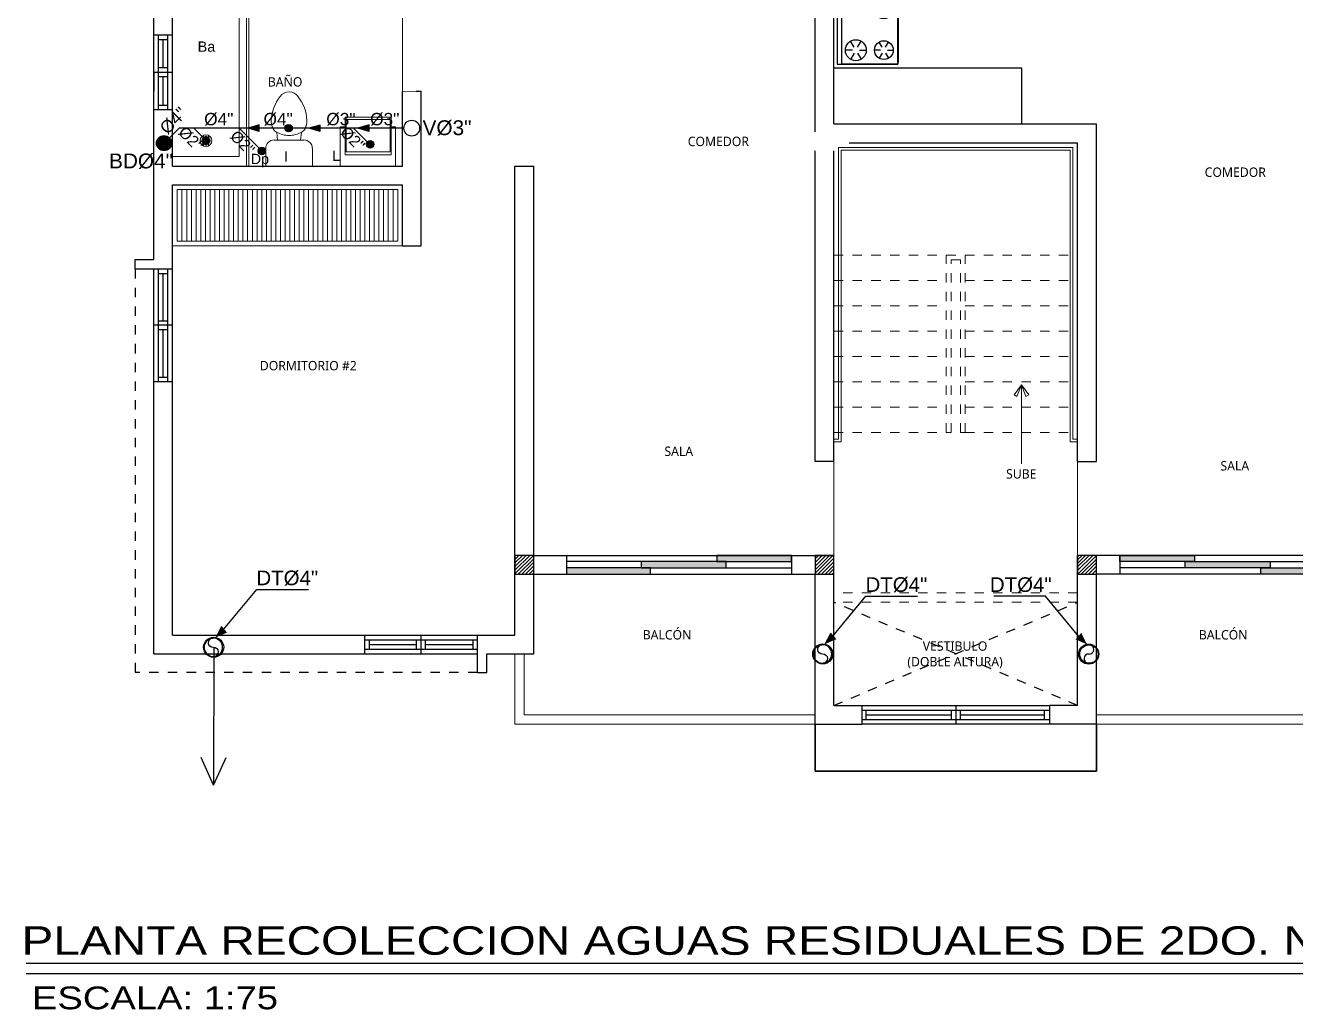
# Model space of a CAD drawing. Header units: feet. Extents: x 1019 to 2236, y -546 to 122.
# Drawn here: x 1083.28 to 1096.82, y 40.96 to 51.46 of the extents above; entities that cross this region are included whole.
import ezdxf

# ---------------------------------------------------------------- set-up
doc = ezdxf.new("R2010")
doc.units = ezdxf.units.FT
doc.header["$LTSCALE"] = 0.05
doc.header["$MEASUREMENT"] = 0
doc.linetypes.add('DASHED2', pattern=[0.375, 0.25, -0.125])
doc.linetypes.add('HIDDEN', pattern=[9.525, 6.35, -3.175])
for name, color, linetype, lineweight in [('A-GENM', 8, 'Continuous', 9), ('A-WALL', 7, 'Continuous', 25), ('closet', 8, 'Continuous', 5), ('COCINA', 8, 'Continuous', 25), ('escalera', 8, 'DASHED2', 0), ('FURN', 8, 'Continuous', 9), ('I-FURN', 8, 'Continuous', 0), ('MB', 8, 'Continuous', 20), ('P-SANR-FIXT', 8, 'Continuous', 9)]:
    doc.layers.add(name, color=color, linetype=linetype, lineweight=lineweight)
for name, color, linetype in [('AGUASNEGRAS', 4, 'Continuous'), ('ANNDTTEXT', 2, 'Continuous'), ('columna', 9, 'Continuous'), ('MUEBLES', 8, 'Continuous'), ('PERT-VENT', 8, 'Continuous'), ('PISO', 8, 'Continuous'), ('TEXTO', 2, 'Continuous'), ('textos', 7, 'Continuous'), ('TEXXT', 2, 'Continuous'), ('TXT', 2, 'Continuous'), ('VUELO', 8, 'HIDDEN')]:
    doc.layers.add(name, color=color, linetype=linetype)
doc.styles.add('ads', font='trebuc.ttf', dxfattribs={"height": 0.14})
doc.styles.add('DAMIAN', font='arial.ttf', dxfattribs={"height": 0.12})

# ---------------------------------------------------------------- blocks, each defined once
blk = doc.blocks.new('A$C285A50AC')
at = {"layer": 'MUEBLES'}
for p, q in [((0.001, 0.69, -0.889), (0, 0.029, -0.889)), ((0.001, 0.69), (0.001, 0.639)), ((0.763, 0.688), (0.001, 0.69)), ((0.763, 0.688, -0.889), (0.001, 0.69, -0.889)), ((0.001, 0.639), (0.763, 0.637)), ((0.762, 0.028, -0.889), (0.763, 0.688, -0.889)), ((0.763, 0.637), (0.763, 0.688)), ((0, 0.029, -0.889), (0.762, 0.028, -0.889))]:
    blk.add_line(p, q, dxfattribs=at)
at = {"layer": 'MUEBLES', "color": 8}
for p, q in [((0.153, 0.524, 0.003), (0.153, 0.6, 0.003)), ((0.61, 0.523, 0.003), (0.611, 0.587, 0.003)), ((0.12, 0.505, 0.003), (0.054, 0.543, 0.003)), ((0.12, 0.467, 0.003), (0.054, 0.429, 0.003)), ((0.153, 0.448, 0.003), (0.153, 0.372, 0.003)), ((0.186, 0.505, 0.003), (0.252, 0.543, 0.003)), ((0.186, 0.467, 0.003), (0.252, 0.429, 0.003)), ((0.577, 0.466, 0.003), (0.522, 0.435, 0.003)), ((0.577, 0.504, 0.003), (0.523, 0.536, 0.003)), ((0.61, 0.447, 0.003), (0.61, 0.384, 0.003)), ((0.643, 0.504, 0.003), (0.698, 0.536, 0.003)), ((0.643, 0.466, 0.003), (0.698, 0.434, 0.003)), ((0.153, 0.219, 0.003), (0.153, 0.283, 0.003)), ((0.61, 0.219, 0.003), (0.61, 0.295, 0.003)), ((0.12, 0.2, 0.003), (0.065, 0.232, 0.003)), ((0.12, 0.162, 0.003), (0.065, 0.131, 0.003)), ((0.153, 0.143, 0.003), (0.152, 0.08, 0.003)), ((0.186, 0.2, 0.003), (0.241, 0.232, 0.003)), ((0.186, 0.162, 0.003), (0.241, 0.13, 0.003)), ((0.577, 0.2, 0.003), (0.511, 0.238, 0.003)), ((0.577, 0.162, 0.003), (0.511, 0.124, 0.003)), ((0.61, 0.142, 0.003), (0.61, 0.066, 0.003)), ((0.643, 0.199, 0.003), (0.709, 0.237, 0.003)), ((0.643, 0.161, 0.003), (0.709, 0.123, 0.003))]:
    blk.add_line(p, q, dxfattribs=at)
at = {"layer": 'MUEBLES', "extrusion": (-0.001805, -0.999998, 0)}
for p, q in [((0.063, 0.027, -0.622), (0.698, 0.025, -0.622)), ((0.063, 0.027, -0.102), (0.698, 0.025, -0.102))]:
    blk.add_line(p, q, dxfattribs=at)
at = {"layer": 'MUEBLES'}
for centre, radius in [((0.153, 0.486, 0.003), 0.114), ((0.61, 0.485, 0.003), 0.102), ((0.153, 0.181, 0.003), 0.102), ((0.61, 0.181, 0.003), 0.114)]:
    blk.add_circle(centre, radius, dxfattribs=at)
at = {"layer": 'MUEBLES', "color": 8, "extrusion": (-0.001805, -0.999998, 0)}
for centre in [(0.089, -0.038, -0.027), (0.216, -0.038, -0.027), (0.381, -0.038, -0.027), (0.546, -0.038, -0.027), (0.673, -0.038, -0.027)]:
    blk.add_circle(centre, 0.0254, dxfattribs=at)
at = {"layer": 'MUEBLES'}
for points in [[(0, 0.029), (0.001, 0.639), (0.763, 0.637), (0.762, 0.028)], [(0.001, 0.69, 0.254), (0.001, 0.639, 0.254), (0.763, 0.637, 0.254), (0.763, 0.688, 0.254)]]:
    blk.add_3dface(points, dxfattribs=at)
at = {"layer": 'MUEBLES', "color": 8}
for points in [[(0.025, 0.027, -0.076), (0.025, 0.027, -0.533), (0.737, 0.025, -0.533), (0.737, 0.025, -0.076)], [(0.025, 0.027, -0.597), (0.025, 0.027, -0.851), (0.737, 0.025, -0.851), (0.737, 0.025, -0.597)]]:
    blk.add_3dface(points, dxfattribs=at)
blk = doc.blocks.new('bath_sink_6127 - bath_sink_6127-V2-Nivel 1')
at = {"layer": 'I-FURN'}
for p, q in [((0.293, 0.297), (-0.127, 0.297)), ((-0.127, 0.297), (-0.127, -0.29)), ((0.293, 0.244), (0.293, 0.297)), ((0.395, 0.244), (-0.005, 0.244)), ((-0.005, 0.244), (-0.005, -0.245)), ((0.025, -0.234), (0.025, 0.233)), ((0.025, 0.233), (0.369, 0.233)), ((0.369, 0.233), (0.369, -0.234)), ((0.395, -0.245), (0.395, 0.244)), ((-0.005, -0.245), (0.395, -0.245)), ((0.369, -0.234), (0.025, -0.234)), ((0.293, -0.29), (0.293, -0.245)), ((0.293, -0.29), (-0.127, -0.29))]:
    blk.add_line(p, q, dxfattribs=at)
blk = doc.blocks.new('Toilet_-_Tank_-_3D_4840 - 17_ High_ Seat Not Visible-536545-Nivel 1')
at = {"layer": 'P-SANR-FIXT'}
for p, q in [((0.248, 0.489), (-0.248, 0.489)), ((-0.248, 0.489), (-0.248, 0.298)), ((0.248, 0.298), (0.248, 0.489)), ((-0.159, 0.21), (-0.123, 0.21)), ((-0.123, 0.21), (-0.132, 0.127)), ((-0.123, 0.21), (0.123, 0.21)), ((0.132, 0.127), (0.123, 0.21)), ((0.123, 0.21), (0.159, 0.21))]:
    blk.add_line(p, q, dxfattribs=at)
for centre, radius, start, end in [((-0.159, 0.298), 0.0889, 180, 270), ((0.159, 0.298), 0.0889, 270, 360), ((0, -0.104), 0.266, 90.1019, 119.8981), ((0, -0.104), 0.266, 60.1019, 89.8981), ((-0.023, 0.008), 0.167, 151.0596, 182.709), ((-0.083, 0.041), 0.0995, 119.8981, 151.0596), ((0.083, 0.041), 0.0995, 28.9404, 60.1019), ((0.023, 0.008), 0.167, 357.291, 28.9404), ((0.25, 0.021), 0.441, 182.709, 218.5058), ((-0.25, 0.021), 0.441, 321.4942, 357.291), ((0.011, -0.169), 0.136, 218.5058, 265.219), ((-0.011, -0.169), 0.136, 274.781, 321.4942)]:
    blk.add_arc(centre, radius, start, end, dxfattribs=at)
blk = doc.blocks.new('A$C3D6C2CD6')
at = {"layer": 'P-SANR-FIXT'}
for p, q in [((0, 1.6), (0.787, 1.6)), ((0, 0.102), (0, 1.6)), ((0.711, 1.6), (0.711, 0.102)), ((0.787, 0), (0.787, 1.6)), ((0.813, 1.6), (0.813, 0)), ((0.324, 0.227), (0.324, 0.317)), ((0.333, 0.317), (0.333, 0.227)), ((0.351, 0.227), (0.351, 0.317)), ((0.36, 0.317), (0.36, 0.227)), ((0.378, 0.227), (0.378, 0.317)), ((0.387, 0.317), (0.387, 0.227)), ((0.711, 0.102), (0, 0.102)), ((0, 0), (0.787, 0)), ((0.124, 0), (0.787, 0)), ((0.813, 0), (0.787, 0)), ((0.813, 0), (0.787, 0))]:
    blk.add_line(p, q, dxfattribs=at)
for centre, radius, start, end in [((0.356, 0.272), 0.0635, 90, 270), ((0.356, 0.272), 0.0635, 90, 270), ((0.328, 0.317), 0.00444, 360, 180), ((0.356, 0.317), 0.00444, 360, 180), ((0.356, 0.272), 0.0635, 270, 90), ((0.356, 0.272), 0.0635, 270, 90), ((0.383, 0.317), 0.00444, 360, 180), ((0.328, 0.227), 0.00444, 180, 360), ((0.356, 0.227), 0.00444, 180, 360), ((0.383, 0.227), 0.00444, 180, 360)]:
    blk.add_arc(centre, radius, start, end, dxfattribs=at)
blk = doc.blocks.new('A$C6DF15AF1')
for points in [[(1.603, 0.133), (2.4, 0.133), (2.4, 0.2), (1.603, 0.2)], [(0, 0), (0.896, 0), (0.896, 0.067), (0, 0.067)], [(0.796, 0.067), (1.703, 0.067), (1.703, 0.133), (0.796, 0.133)]]:
    blk.add_hatch(color=256).paths.add_polyline_path(points)
at = {"layer": 'PERT-VENT', "extrusion": (-6.28888e-16, -1.94037e-15, -1)}
for points in [[(-1.603, 0.133), (-2.4, 0.133), (-2.4, 0.2), (-1.603, 0.2)], [(0, 0), (-0.896, 0), (-0.896, 0.067), (0, 0.067)], [(-0.796, 0.067), (-1.703, 0.067), (-1.703, 0.133), (-0.796, 0.133)]]:
    blk.add_lwpolyline(points, close=True, dxfattribs=at)
at = {"layer": 'PISO'}
for p, q in [((0, 0.2), (2.4, 0.2)), ((0, 0), (2.4, 0))]:
    blk.add_line(p, q, dxfattribs=at)
at = {"layer": 'PISO', "extrusion": (-6.28888e-16, -1.94037e-15, -1)}
for p, q in [((0.796, 0.133), (0, 0.133)), ((1.703, 0.067), (2.4, 0.067))]:
    blk.add_line(p, q, dxfattribs=at)
blk = doc.blocks.new('A$C78C8556F')
at = {"layer": 'PERT-VENT', "extrusion": (-2.36659e-12, 8.94772e-16, -1)}
for p, q in [((0, 0.2), (2, 0.2)), ((0, 0.15), (2, 0.15)), ((0.953, 0.15), (0.953, 0.05)), ((1, 0.2), (1, 0)), ((1.047, 0.15), (1.047, 0.05)), ((1.946, 0.05), (1.946, 0.15)), ((0, 0.05), (2, 0.05)), ((2, 0), (0, 0)), ((0.047, 0.1), (0.953, 0.1)), ((1.047, 0.1), (1.946, 0.1))]:
    blk.add_line(p, q, dxfattribs=at)
at = {"layer": 'PERT-VENT'}
blk.add_line((0.047, 0.05), (0.047, 0.15), dxfattribs=at)
blk = doc.blocks.new('A$C72735B25')
at = {"layer": 'PERT-VENT', "extrusion": (-1.27878e-17, -1.31713e-15, -1)}
for p, q in [((0, 0), (0, 1.203)), ((0.05, 0), (0.05, 1.203)), ((0.1, 0.648), (0.1, 1.149)), ((0.15, 0), (0.15, 1.203)), ((0.2, 0), (0.2, 1.203)), ((0.2, 0.602), (0, 0.602)), ((0.15, 0.648), (0.05, 0.648)), ((0.15, 0.555), (0.05, 0.555)), ((0.1, 0.05), (0.1, 0.555)), ((0.05, 0.05), (0.15, 0.05))]:
    blk.add_line(p, q, dxfattribs=at)
at = {"layer": 'PERT-VENT', "extrusion": (-1.27878e-17, 1.31713e-15, -1)}
blk.add_line((0.05, 1.153), (0.15, 1.153), dxfattribs=at)
blk = doc.blocks.new('A$C206B62E9')
at = {"color": 2}
blk.add_circle((0.125, 0.125), 0.125, dxfattribs=at)
for centre, start, end in [((0.063, 0.129), 356.4536, 176.4536), ((0.187, 0.121), 176.4536, 356.4536)]:
    blk.add_arc(centre, 0.0625, start, end, dxfattribs=at)
blk = doc.blocks.new('A$C012446DC')
at = {"layer": 'PISO'}
h = blk.add_hatch(dxfattribs=at)
h.set_pattern_fill('ANSI31', color=256, scale=0.008571, angle=180)
h.set_pattern_definition([(225, (206536.064322, 1154820.960068), (0.0192434059784, -0.0192434059784), [])])
h.paths.add_polyline_path([(0, 0), (0.2, 0), (0.2, 0.2), (0, 0.2)])
at = {"layer": 'columna'}
blk.add_lwpolyline([(0.2, 0.2), (0, 0.2), (0, 0), (0.2, 0)], close=True, dxfattribs=at)
blk = doc.blocks.new('A$C387E0859')
for p in [(0, 8.7), (3.2, 8.7), (0, 0), (3.2, 0), (6, 0), (9.2, 0)]:
    blk.add_blockref('A$C012446DC', p)
blk = doc.blocks.new('A$C074D4DC8')
at = {"layer": 'FURN'}
blk.add_line((0.0418, 0.3424), (0.0418, -0.1979), dxfattribs=at)
for points in [[(0.0418, 0.3424), (-0.0084, 0.2735), (0.0117, 0.2615), (0.0418, 0.3424)], [(0.0418, 0.3424), (0.0919, 0.2735), (0.0719, 0.2615), (0.0418, 0.3424)]]:
    blk.add_lwpolyline(points, dxfattribs=at)

msp = doc.modelspace()

# ---------------------------------------------------------------- hatches: boundary and pattern name
at = {"layer": 'AGUASNEGRAS'}
for points in [[(1085.774, 50.394), (1085.654, 50.359), (1085.774, 50.325)], [(1086.422, 50.393), (1086.302, 50.358), (1086.422, 50.324)], [(1086.945, 50.394), (1086.825, 50.359), (1086.945, 50.325)]]:
    msp.add_hatch(color=256, dxfattribs=at).paths.add_polyline_path(points)
at = {"layer": 'AGUASNEGRAS', "ltscale": 3}
h = msp.add_hatch(color=256, dxfattribs=at)
h.dxf.hatch_style = 1
edge = h.paths.add_edge_path()
edge.add_arc((1086.087, 50.36), 0.0394, 0, 360)
h = msp.add_hatch(color=256, dxfattribs=at)
h.dxf.hatch_style = 1
edge = h.paths.add_edge_path()
edge.add_arc((1084.759, 50.199), 0.0812, 0, 360)
h = msp.add_hatch(color=256, dxfattribs=at)
h.dxf.hatch_style = 1
edge = h.paths.add_edge_path()
edge.add_arc((1085.206, 50.226), 0.0394, 0, 360)
h = msp.add_hatch(color=256, dxfattribs=at)
h.dxf.hatch_style = 1
edge = h.paths.add_edge_path()
edge.add_arc((1085.802, 50.116), 0.0394, 0, 360)
h = msp.add_hatch(color=256, dxfattribs=at)
h.dxf.hatch_style = 1
edge = h.paths.add_edge_path()
edge.add_arc((1086.957, 50.187), 0.0394, 0, 360)
at = {"layer": 'closet'}
h = msp.add_hatch(dxfattribs=at)
h.set_pattern_fill('ANSI31', color=256, scale=0.4, angle=45, style=0)
h.set_pattern_definition([(90, (1084.90018, 49.15424), (-0.05, 7e-18), [])])
h.paths.add_polyline_path([(1084.9, 49.154), (1087.25, 49.154), (1087.25, 49.704), (1084.9, 49.704)])
at = {"layer": 'TEXTO'}
for points in [[(1085.304, 44.926), (1085.422, 44.978), (1085.365, 45.044)], [(1085.304, 44.926), (1085.422, 44.978), (1085.365, 45.044)], [(1091.799, 44.855), (1091.918, 44.907), (1091.86, 44.973)], [(1091.799, 44.855), (1091.918, 44.907), (1091.86, 44.973)], [(1094.602, 44.854), (1094.483, 44.906), (1094.541, 44.971)], [(1094.602, 44.854), (1094.483, 44.906), (1094.541, 44.971)]]:
    msp.add_hatch(color=2, dxfattribs=at).paths.add_polyline_path(points)

# ---------------------------------------------------------------- linework, layer by layer
at = {"layer": 'A-GENM'}
for p, q in [((1094.7, 50.404), (1094.7, 50.404)), ((1088.5, 44.004), (1088.5, 44.754)), ((1088.6, 44.104), (1088.6, 44.754)), ((1091.7, 44.104), (1088.6, 44.104)), ((1094.7, 44.104), (1097.8, 44.104)), ((1091.7, 44.004), (1088.5, 44.004)), ((1094.7, 44.004), (1097.9, 44.004))]:
    msp.add_line(p, q, dxfattribs=at)
at = {"layer": 'A-WALL'}
for p, q in [((1091.9, 50.404), (1091.9, 55.904)), ((1091.7, 46.804), (1091.7, 54.304)), ((1084.65, 51.356), (1084.65, 52.654)), ((1084.85, 51.356), (1084.85, 51.554)), ((1087.3, 49.954), (1087.3, 50.754)), ((1087.3, 50.754), (1087.5, 50.754)), ((1087.5, 49.104), (1087.5, 50.754)), ((1084.65, 48.958), (1084.65, 50.553)), ((1084.85, 49.954), (1084.85, 50.553)), ((1091.9, 50.404), (1094.7, 50.404)), ((1094.7, 46.804), (1094.7, 50.404)), ((1091.9, 46.804), (1091.9, 50.204)), ((1091.9, 46.804), (1091.9, 50.204)), ((1091.9, 50.204), (1094.5, 50.204)), ((1094.5, 46.804), (1094.5, 50.204)), ((1084.85, 49.954), (1087.3, 49.954)), ((1088.5, 44.954), (1088.5, 49.954)), ((1088.5, 49.954), (1088.7, 49.954)), ((1088.7, 45.804), (1088.7, 49.954)), ((1084.85, 48.858), (1084.85, 49.754)), ((1084.85, 49.754), (1087.3, 49.754)), ((1087.3, 49.104), (1087.3, 49.754)), ((1087.3, 49.104), (1087.5, 49.104)), ((1084.45, 48.858), (1084.45, 48.958)), ((1084.65, 44.754), (1084.65, 47.655)), ((1084.85, 44.954), (1084.85, 47.655)), ((1091.9, 46.804), (1091.7, 46.804)), ((1094.5, 46.804), (1094.7, 46.804)), ((1088.7, 45.804), (1089.05, 45.804)), ((1089.05, 45.804), (1089.05, 45.604)), ((1091.45, 45.804), (1091.9, 45.804)), ((1091.45, 45.804), (1091.45, 45.604)), ((1091.9, 44.204), (1091.9, 45.804)), ((1094.95, 45.804), (1094.5, 45.804)), ((1094.5, 44.204), (1094.5, 45.804)), ((1094.95, 45.804), (1094.95, 45.604)), ((1088.7, 44.754), (1088.7, 45.604)), ((1088.7, 45.604), (1089.05, 45.604)), ((1091.45, 45.604), (1091.7, 45.604)), ((1091.7, 44.004), (1091.7, 45.604)), ((1094.95, 45.604), (1094.7, 45.604)), ((1094.7, 44.004), (1094.7, 45.604)), ((1084.85, 44.954), (1086.897, 44.954)), ((1088.1, 44.954), (1088.5, 44.954)), ((1084.65, 44.754), (1086.897, 44.754)), ((1088.2, 44.754), (1088.7, 44.754)), ((1088.1, 44.554), (1088.2, 44.554)), ((1091.9, 44.204), (1092.2, 44.204)), ((1092.2, 44.204), (1092.2, 44.004)), ((1094.5, 44.204), (1094.2, 44.204)), ((1094.2, 44.204), (1094.2, 44.004)), ((1091.7, 44.004), (1092.2, 44.004)), ((1094.7, 44.004), (1094.2, 44.004))]:
    msp.add_line(p, q, dxfattribs=at)
at = {"layer": 'A-WALL', "extrusion": (-1.27878e-17, -1.31713e-15, -1)}
for p, q in [((1084.65, 51.356), (1084.85, 51.356)), ((1084.85, 50.553), (1084.65, 50.553)), ((1084.45, 48.958), (1084.65, 48.958)), ((1084.45, 48.858), (1084.85, 48.858)), ((1084.85, 47.655), (1084.65, 47.655))]:
    msp.add_line(p, q, dxfattribs=at)
at = {"layer": 'A-WALL', "extrusion": (-6.28888e-16, -1.93323e-15, -1)}
for p, q in [((1086.897, 44.954), (1086.897, 44.754)), ((1088.1, 44.554), (1088.1, 44.954)), ((1088.2, 44.554), (1088.2, 44.754))]:
    msp.add_line(p, q, dxfattribs=at)
at = {"layer": 'AGUASNEGRAS', "ltscale": 3}
for p, q in [((1084.919, 50.359), (1084.816, 50.257)), ((1087.316, 50.359), (1084.919, 50.359)), ((1085.076, 50.359), (1085.235, 50.2)), ((1085.56, 50.359), (1085.774, 50.145)), ((1086.78, 50.359), (1086.956, 50.183))]:
    msp.add_line(p, q, dxfattribs=at)
at = {"layer": 'AGUASNEGRAS'}
for points in [[(1085.774, 50.325), (1085.774, 50.394), (1085.654, 50.359)], [(1086.422, 50.324), (1086.422, 50.393), (1086.302, 50.358)], [(1086.945, 50.325), (1086.945, 50.394), (1086.825, 50.359)], [(1085.774, 50.325), (1085.654, 50.359)], [(1086.422, 50.324), (1086.302, 50.358)], [(1086.945, 50.325), (1086.825, 50.359)]]:
    msp.add_lwpolyline(points, dxfattribs=at)
at = {"layer": 'AGUASNEGRAS', "ltscale": 3}
for centre, radius in [((1086.087, 50.36), 0.0394), ((1087.4, 50.359), 0.0843), ((1084.759, 50.199), 0.0812), ((1085.206, 50.226), 0.0394), ((1085.802, 50.117), 0.0394), ((1085.802, 50.116), 0.0394), ((1086.957, 50.187), 0.0394)]:
    msp.add_circle(centre, radius, dxfattribs=at)
at = {"layer": 'ANNDTTEXT', "ltscale": 0.5}
for centre in [(1085.288, 44.824), (1085.288, 44.824), (1091.783, 44.753), (1091.783, 44.753), (1094.618, 44.751), (1094.618, 44.751)]:
    msp.add_circle(centre, 0.107, dxfattribs=at)
at = {"layer": 'closet'}
for p, q in [((1094.42, 47.014), (1094.42, 50.124)), ((1094.45, 47.044), (1094.45, 50.154)), ((1084.85, 49.104), (1087.3, 49.104)), ((1091.95, 47.044), (1091.9, 47.044)), ((1091.98, 47.014), (1091.9, 47.014)), ((1094.42, 47.014), (1094.5, 47.014)), ((1094.45, 47.044), (1094.5, 47.044)), ((1091.9, 46.804), (1091.9, 45.804)), ((1094.5, 46.804), (1094.5, 45.804))]:
    msp.add_line(p, q, dxfattribs=at)
msp.add_lwpolyline([(1084.9, 49.154), (1087.25, 49.154), (1087.25, 49.704), (1084.9, 49.704)], close=True, dxfattribs=at)
at = {"layer": 'COCINA'}
for p, q in [((1091.9, 51.004), (1093.9, 51.004)), ((1093.9, 51.004), (1093.9, 50.404))]:
    msp.add_line(p, q, dxfattribs=at)
at = {"layer": 'escalera'}
for p, q in [((1091.9, 49.004), (1093.1, 49.004)), ((1093.1, 47.114), (1093.1, 49.004)), ((1093.1, 49.004), (1093.3, 49.004)), ((1093.15, 47.114), (1093.15, 48.954)), ((1093.15, 48.954), (1093.25, 48.954)), ((1093.25, 47.114), (1093.25, 48.954)), ((1093.3, 49.004), (1094.5, 49.004)), ((1093.3, 47.114), (1093.3, 49.004)), ((1091.9, 48.734), (1093.1, 48.734)), ((1093.3, 48.734), (1094.5, 48.734)), ((1091.9, 48.464), (1093.1, 48.464)), ((1093.3, 48.464), (1094.5, 48.464)), ((1091.9, 48.194), (1093.1, 48.194)), ((1093.3, 48.194), (1094.5, 48.194)), ((1091.9, 47.924), (1093.1, 47.924)), ((1093.3, 47.924), (1094.5, 47.924)), ((1091.9, 47.654), (1093.1, 47.654)), ((1093.3, 47.654), (1094.5, 47.654)), ((1091.9, 47.384), (1093.1, 47.384)), ((1093.3, 47.384), (1094.5, 47.384)), ((1091.9, 47.114), (1093.1, 47.114)), ((1093.1, 47.114), (1093.15, 47.114)), ((1093.25, 47.114), (1093.3, 47.114)), ((1093.3, 47.114), (1094.5, 47.114)), ((1094.5, 45.404), (1091.9, 45.404)), ((1094.5, 45.304), (1091.9, 45.304))]:
    msp.add_line(p, q, dxfattribs=at)
at = {"layer": 'MB', "lineweight": 35, "extrusion": (-2.36783e-12, 8.94772e-16, -1)}
for q in [(1091.7, 44.004), (1094.7, 43.504)]:
    msp.add_line((1091.7, 43.504), q, dxfattribs=at)
at = {"layer": 'MB', "lineweight": 35, "extrusion": (2.36783e-12, 8.94772e-16, -1)}
msp.add_line((1094.7, 43.504), (1094.7, 44.004), dxfattribs=at)
at = {"layer": 'PERT-VENT', "extrusion": (-1.27878e-17, 1.31713e-15, -1)}
msp.add_line((1084.7, 51.306), (1084.8, 51.306), dxfattribs=at)
at = {"layer": 'PERT-VENT', "extrusion": (-1.27878e-17, -1.31713e-15, -1)}
msp.add_line((1084.7, 50.603), (1084.8, 50.603), dxfattribs=at)
at = {"layer": 'TEXTO', "color": 2}
for p, q in [((1085.394, 45.012), (1085.748, 45.441)), ((1085.394, 45.012), (1085.748, 45.441)), ((1085.748, 45.441), (1086.299, 45.441)), ((1085.748, 45.441), (1086.299, 45.441)), ((1091.889, 44.941), (1092.243, 45.37)), ((1092.243, 45.37), (1092.794, 45.37)), ((1092.243, 45.37), (1092.794, 45.37)), ((1094.159, 45.369), (1093.608, 45.37)), ((1094.159, 45.369), (1093.608, 45.37)), ((1094.512, 44.939), (1094.159, 45.369)), ((1094.512, 44.939), (1094.159, 45.369)), ((1085.365, 45.044), (1085.422, 44.978)), ((1085.365, 45.044), (1085.422, 44.978)), ((1091.86, 44.973), (1091.918, 44.907)), ((1091.86, 44.973), (1091.918, 44.907)), ((1094.541, 44.971), (1094.483, 44.906)), ((1094.541, 44.971), (1094.483, 44.906)), ((1085.288, 44.824), (1085.287, 43.355))]:
    msp.add_line(p, q, dxfattribs=at)
for points in [[(1085.287, 43.355), (1085.155, 43.648)], [(1085.287, 43.355), (1085.42, 43.647)]]:
    msp.add_lwpolyline(points, dxfattribs=at)
at = {"layer": 'TEXXT', "color": 4}
msp.add_line((1083.287, 41.454), (1103.743, 41.454), dxfattribs=at)
at = {"layer": 'TEXXT', "color": 3}
msp.add_line((1083.287, 41.345), (1102.308, 41.345), dxfattribs=at)
at = {"layer": 'VUELO', "ltscale": 0.02}
for p, q in [((1084.45, 48.858), (1084.45, 44.554)), ((1091.9, 44.204), (1094.5, 45.304)), ((1094.5, 44.204), (1091.9, 45.304)), ((1088.1, 44.554), (1084.45, 44.554))]:
    msp.add_line(p, q, dxfattribs=at)

# ---------------------------------------------------------------- block references
at = {"extrusion": (1.60776e-15, -2.47805e-15, -1), "xscale": -0.9799999999999965, "yscale": 0.9799999999999898, "zscale": 0.9799999999999965, "rotation": 269.8075498061957}
msp.add_blockref('A$C285A50AC', (-1092.612, 51.042), dxfattribs=at)
for name, p in [('A$C6DF15AF1', (1089.05, 45.604)), ('A$C78C8556F', (1092.2, 44.004))]:
    msp.add_blockref(name, p)
at = {"xscale": -1}
msp.add_blockref('A$C6DF15AF1', (1097.35, 45.604), dxfattribs=at)
at = {"rotation": 270}
msp.add_blockref('A$C72735B25', (1086.897, 44.954), dxfattribs=at)
at = {"layer": 'FURN', "xscale": 1.5625, "yscale": 1.5625, "zscale": 1.5625}
msp.add_blockref('A$C074D4DC8', (1093.835, 47.088), dxfattribs=at)
at = {"layer": 'I-FURN', "rotation": 90}
msp.add_blockref('bath_sink_6127 - bath_sink_6127-V2-Nivel 1', (1086.935, 50.081), dxfattribs=at)
at = {"layer": 'TEXTO', "color": 2}
for p, xscale, yscale, zscale, rotation in [((1085.186, 44.725), -0.7874921249995218, 0.7874921249995168, 0.7874921249995168, 269.9723624571136), ((1085.186, 44.725), -0.7874921249995218, 0.7874921249995168, 0.7874921249995168, 269.9723624571136), ((1091.682, 44.654), -0.7874921249995218, 0.7874921249995168, 0.7874921249995168, 269.9723624571136), ((1091.682, 44.654), -0.7874921249995218, 0.7874921249995168, 0.7874921249995168, 269.9723624571136), ((1094.719, 44.653), 0.7874921249994647, 0.7874921249994647, 0.7874921249994647, 89.97236245714672), ((1094.719, 44.653), 0.7874921249994647, 0.7874921249994647, 0.7874921249994647, 89.97236245714672)]:
    msp.add_blockref('A$C206B62E9', p, dxfattribs=dict(at, xscale=xscale, yscale=yscale, zscale=zscale, rotation=rotation))

# ---------------------------------------------------------------- texts
at = {"layer": 'textos', "color": 7, "style": 'DAMIAN', "width": 1.2}
for s, height, p in [('PLANTA RECOLECCION AGUAS RESIDUALES DE 2DO. NIVEL, BLOQUE A  ', 0.30347, (1083.239, 41.545)), (' ESCALA: 1:75', 0.24277, (1083.237, 40.964))]:
    msp.add_text(s, height=height, dxfattribs=at).set_placement(p)
at = {"layer": 'TEXXT', "attachment_point": 3, "style": 'DAMIAN'}
for s, insert, char_height, width in [(' Ba', (1085.305, 51.284), 0.11, 2.904), (' %%C4"', (1085.498, 50.522), 0.132, 3.4848), (' %%C4"', (1086.131, 50.522), 0.132, 3.4848), (' %%C3"', (1086.8, 50.522), 0.132, 3.4848), (' %%C3"', (1087.268, 50.522), 0.132, 3.4848), ('{\\fArial|b0|i0|c238|p34;V%%C}3{\\fArial|b0|i0|c238|p34;"}', (1088.037, 50.443), 0.1584, 4.18176), (' I', (1086.081, 50.113), 0.11, 2.904), (' L', (1086.637, 50.12), 0.11, 2.904), (' BD%%C4"', (1084.854, 50.089), 0.1584, 4.18176), (' Dp', (1085.879, 50.086, 1.752), 0.11, 2.904)]:
    msp.add_mtext(s, dxfattribs=dict(at, insert=insert, char_height=char_height, width=width))
at = {"layer": 'TEXXT', "style": 'DAMIAN'}
for s, insert, char_height, width, attachment_point, rotation in [(' %%C4"', (1084.92, 50.598), 0.132, 3.4848, 3, 45), (' %%C2"', (1085.187, 50.19), 0.12, 2.904, 3, 315), (' %%C2"', (1085.739, 50.148), 0.12, 2.904, 3, 315), (' %%C2"', (1086.913, 50.19), 0.12, 2.904, 3, 315), (' DT%%C4"', (1085.683, 45.48), 0.156, 3.7752, 7, 359.9724), (' DT%%C4"', (1085.683, 45.48), 0.156, 3.7752, 7, 359.9724), (' DT%%C4"', (1092.178, 45.409), 0.156, 3.7752, 7, 359.9724), (' DT%%C4"', (1092.178, 45.409), 0.156, 3.7752, 7, 359.9724), (' DT%%C4"', (1094.223, 45.408), 0.156, 3.7752, 9, 359.9724), (' DT%%C4"', (1094.223, 45.408), 0.156, 3.7752, 9, 359.9724)]:
    msp.add_mtext(s, dxfattribs=dict(at, insert=insert, char_height=char_height, width=width, attachment_point=attachment_point, rotation=rotation))
at = {"layer": 'TXT', "char_height": 0.1, "width": 2.688, "attachment_point": 2, "style": 'ads', "bg_fill": 2}
for s, insert in [('COMEDOR', (1096.181, 49.94)), ('DORMITORIO #2', (1086.297, 47.877))]:
    msp.add_mtext(s, dxfattribs=dict(at, insert=insert))
at = {"layer": 'TXT', "char_height": 0.1, "width": 2.688, "attachment_point": 2, "style": 'ads'}
for s, insert in [('SALA', (1090.247, 46.964)), ('SALA', (1096.176, 46.809)), ('SUBE', (1093.899, 46.723)), ('BALCÓN', (1090.122, 45.007)), ('BALCÓN', (1096.052, 45.007)), ('VESTIBULO\\P(DOBLE ALTURA)', (1093.193, 44.887))]:
    msp.add_mtext(s, dxfattribs=dict(at, insert=insert))

# ---------------------------------------------------------------- next in the draw order: block references
msp.add_blockref('A$C72735B25', (1084.65, 47.655))

# ---------------------------------------------------------------- next in the draw order: texts
at = {"layer": 'TXT', "char_height": 0.1, "width": 2.688, "attachment_point": 2, "style": 'ads', "bg_fill": 2}
for s, insert in [('BAÑO', (1086.05, 50.903)), ('COMEDOR', (1090.669, 50.268))]:
    msp.add_mtext(s, dxfattribs=dict(at, insert=insert))

# ---------------------------------------------------------------- next in the draw order: linework, layer by layer
at = {"layer": 'closet'}
for p, q in [((1087.3, 50.754), (1087.3, 51.554)), ((1091.95, 47.044), (1091.95, 50.154)), ((1091.95, 50.154), (1094.45, 50.154)), ((1091.98, 47.014), (1091.98, 50.124)), ((1091.98, 50.124), (1094.42, 50.124))]:
    msp.add_line(p, q, dxfattribs=at)
at = {"layer": 'PERT-VENT', "extrusion": (-1.27878e-17, -1.31713e-15, -1)}
for p, q in [((1084.65, 50.553), (1084.65, 51.356)), ((1084.7, 50.553), (1084.7, 51.356)), ((1084.8, 50.553), (1084.8, 51.356)), ((1084.85, 50.553), (1084.85, 51.356)), ((1084.75, 51.001), (1084.75, 51.302)), ((1084.85, 50.954), (1084.65, 50.954)), ((1084.8, 51.001), (1084.7, 51.001)), ((1084.8, 50.908), (1084.7, 50.908)), ((1084.75, 50.603), (1084.75, 50.908))]:
    msp.add_line(p, q, dxfattribs=at)

# ---------------------------------------------------------------- next in the draw order: block references
for name, p in [('A$C387E0859', (1088.5, 45.604)), ('A$C3D6C2CD6', (1084.85, 49.954))]:
    msp.add_blockref(name, p)
at = {"layer": 'P-SANR-FIXT', "rotation": 179.9999999999976}
msp.add_blockref('Toilet_-_Tank_-_3D_4840 - 17_ High_ Seat Not Visible-536545-Nivel 1', (1086.092, 50.443), dxfattribs=at)

doc.saveas('drawing.dxf')
